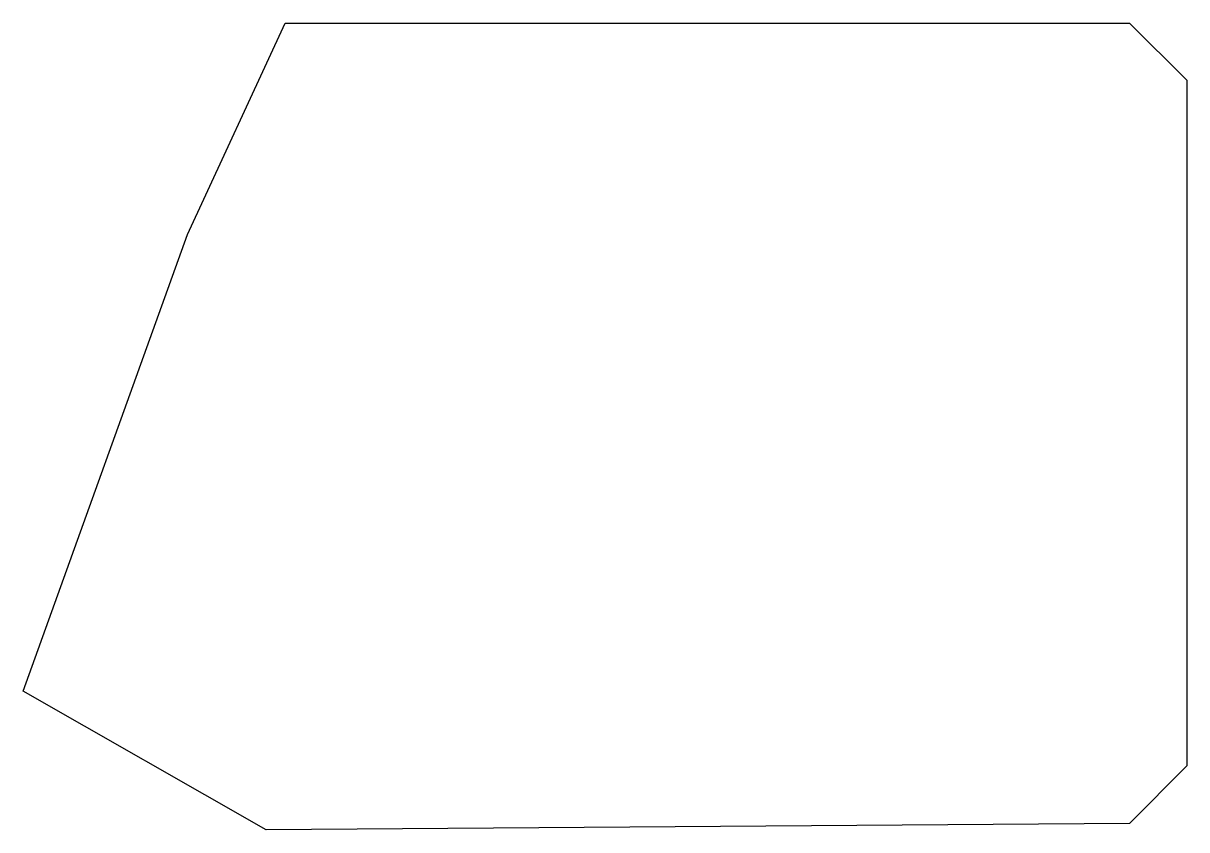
# Model space of a CAD drawing. Header units: millimetres. Extents: x 28 to 171, y 91 to 190.
import ezdxf

# ---------------------------------------------------------------- set-up
doc = ezdxf.new("R2010")
doc.units = ezdxf.units.MM
doc.layers.get('0').update_dxf_attribs({"linetype": 'CONTINUOUS'})

msp = doc.modelspace()

# ---------------------------------------------------------------- linework, layer by layer
msp.add_lwpolyline([(28.17, 108.04), (48.34, 164.18), (60.37, 190.15), (164.17, 190.15), (171.19, 183.15), (171.19, 98.86), (164.17, 91.77), (58.01, 90.99)], close=True)

doc.saveas('drawing.dxf')
